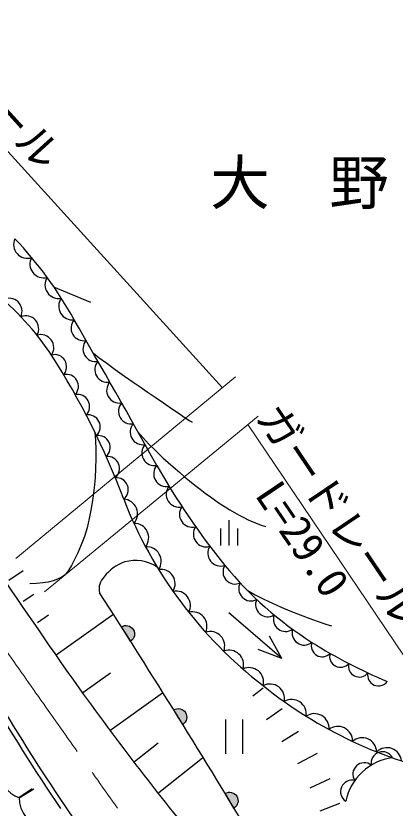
# Model space of a CAD drawing. Units: millimetres, scale not verified. Extents: x 40000 to 680000, y 20000 to 380000.
# Drawn here: x 130026 to 152313, y 271733 to 318284 of the extents above; entities that cross this region are included whole.
import ezdxf
from ezdxf.enums import TextEntityAlignment as Align

# ---------------------------------------------------------------- set-up
doc = ezdxf.new("R2010")
doc.units = ezdxf.units.MM
doc.header["$LTSCALE"] = 1000
doc.linetypes.add('CHAIN', pattern=[18.5, 12, -1.5, 3.5, -1.5])
for name, color, linetype, lineweight in [('M-BGD', 7, 'Continuous', 25), ('M-BMK', 2, 'CHAIN', 13), ('M-STR-HTXT', 7, 'Continuous', 13)]:
    doc.layers.add(name, color=color, linetype=linetype, lineweight=lineweight)
doc.layers.add('M-BMK-HTXT', color=7, linetype='Continuous')
doc.styles.add('ＭＳ ゴシック', font='')
doc.styles.get('ＭＳ ゴシック').set_extended_font_data('MS Gothic')

msp = doc.modelspace()

# ---------------------------------------------------------------- hatches: boundary and pattern name
at = {"layer": 'M-BGD'}
for points in [[(136234, 282385, -0.99999), (136770, 281540)], [(139304, 277505, -1), (139832, 276656)], [(142325, 272595, -0.99999), (142844, 271741)]]:
    msp.add_hatch(color=256, dxfattribs=at).paths.add_polyline_path(points)

# ---------------------------------------------------------------- linework, layer by layer
for p, q in [((132233, 302359), (134412, 301459)), ((142567, 287159), (142567, 288659)), ((142067, 287159), (142067, 288159)), ((143067, 287159), (143067, 288159)), ((129623, 285128), (130452, 285687)), ((130461, 283888), (131091, 284313)), ((131299, 282648), (131953, 283090)), ((132388, 280739), (135775, 283155)), ((145662, 280526), (142547, 283217)), ((145662, 280526), (144931, 281835)), ((145662, 280526), (144260, 281059)), ((133972, 278520), (135590, 279675)), ((135555, 276300), (138644, 278504)), ((143954, 278326), (144549, 278811)), ((144757, 276943), (145667, 277592)), ((142348, 276932), (142348, 274932)), ((143348, 276932), (143348, 274932)), ((145660, 275644), (146635, 276250)), ((136989, 274476), (138383, 275572)), ((138422, 272652), (141003, 274680)), ((146602, 274355), (147748, 274969)), ((147311, 272928), (148493, 273468)), ((130979, 272873), (130222, 272361)), ((130231, 272346), (131084, 272873)), ((149048, 272001), (147891, 271553))]:
    msp.add_line(p, q, dxfattribs=at)
for points in [[(134582, 298457), (134930, 298190), (135364, 297870), (135866, 297510), (136412, 297123), (136984, 296723), (137323, 296488), (137742, 296199), (138211, 295878), (138700, 295545), (139179, 295219), (139617, 294922), (139983, 294675), (140248, 294498), (140382, 294411), (140353, 294435)], [(134662, 293826), (134705, 293324), (134727, 292800), (134730, 292258), (134714, 291705), (134678, 291144), (134622, 290559), (134547, 289948), (134452, 289334), (134340, 288742), (134210, 288196), (134054, 287686), (133873, 287196), (133677, 286741), (133481, 286336), (133298, 285997), (133141, 285736), (133003, 285543), (132861, 285399), (132693, 285284), (132479, 285178), (132220, 285084), (131931, 285016), (131608, 284968), (131246, 284938), (130841, 284921)], [(137184, 293870), (137480, 293518), (137828, 293139), (138223, 292739), (138659, 292324), (139129, 291901), (139382, 291681), (139654, 291448), (139940, 291208), (140237, 290963), (140541, 290718), (140848, 290475), (141156, 290240), (141459, 290015), (141756, 289805), (142040, 289613), (142318, 289435), (142595, 289265), (142871, 289104), (143144, 288951), (143414, 288809), (143680, 288677), (143942, 288556), (144198, 288448), (144448, 288353), (144692, 288272)], [(143625, 284535), (144097, 284274), (144595, 284021), (145105, 283777), (145618, 283546), (146120, 283329), (146730, 283086), (147456, 282814), (148120, 282577), (148548, 282436), (148564, 282456)]]:
    msp.add_lwpolyline(points, dxfattribs=at)
for points in [[(136234, 282385, -0.99999), (136770, 281540)], [(139304, 277505, -1), (139832, 276656)], [(142325, 272595, -0.99999), (142844, 271741)]]:
    msp.add_lwpolyline(points, format="xyb", close=True, dxfattribs=at)
for centre, radius, start, end in [((130701, 304847), 804, 154.7135, 288.4853), ((113105, 289225), 23226, 28.8319, 43.4233), ((118379, 289218), 16501, 33.6248, 68.7189), ((131659, 303696), 804, 151.0656, 284.8374), ((132542, 302486), 804, 147.4178, 281.1896), ((129626, 300930), 763, 335.0531, 117.2638), ((133347, 301222), 804, 143.7699, 277.5417), ((130607, 299902), 763, 330.0396, 112.2503), ((134014, 299938), 744, 139.0424, 280.736), ((-508330, -69265), 740646, 29.18275, 29.94357), ((131494, 298792), 763, 325.0262, 107.2369), ((134713, 298719), 744, 138.9337, 280.6273), ((132303, 297672), 708, 318.3888, 105.1021), ((93915, 273921), 45350, 20.6069, 32.6023), ((135410, 297498), 744, 138.825, 280.5186), ((132996, 296513), 708, 316.6752, 103.3885), ((136105, 296277), 744, 138.7164, 280.41), ((133654, 295334), 708, 314.9615, 101.6749), ((136797, 295054), 744, 138.6077, 280.3013), ((134277, 294137), 708, 313.2479, 99.9612), ((137487, 293829), 744, 138.499, 280.1926), ((134863, 292921), 708, 311.5343, 98.2476), ((138174, 292603), 744, 138.3903, 280.0839), ((135413, 291688), 708, 309.8207, 96.534), ((138879, 291384), 754, 139.6852, 281.3104), ((176134, 313326), 43490, 209.5602, 218.9356), ((135926, 290439), 708, 308.1071, 94.8204), ((139617, 290176), 754, 141.5602, 283.1855), ((160149, 299142), 25525, 201.2717, 232.3538), ((136331, 289032), 850, 318.168, 87.8289), ((140394, 288994), 754, 143.4353, 285.0605), ((136983, 287616), 850, 321.6216, 91.2825), ((141209, 287838), 754, 145.3104, 286.9356), ((841358, 770822), 861891, 214.08931, 214.68439), ((137719, 286241), 850, 325.0752, 94.736), ((142062, 286709), 754, 147.1855, 288.8107), ((137304, 283718), 2635, 109.6635, 142.3912), ((137041, 283936), 2348, 56.8005, 105.4081), ((142911, 285616), 715, 147.942, 294.6974), ((159143, 299885), 21828, 219.52, 237.5173), ((138537, 284914), 850, 328.5287, 98.1896), ((135871, 284635), 952, 133.4685, 194.8028), ((143839, 284625), 715, 151.5414, 298.2969), ((139434, 283638), 850, 331.9823, 101.6432), ((-352285, -28370), 578981, 30.98534, 32.69681), ((144827, 283694), 715, 155.1409, 301.8963), ((140405, 282418), 850, 335.4359, 105.0967), ((145872, 282827), 715, 158.7404, 305.4958), ((141448, 281259), 850, 338.8894, 108.5503), ((146969, 282028), 715, 162.3398, 309.0953), ((148023, 281263), 638, 160.8055, 317.0867), ((162961, 306071), 29096, 237.7169, 247.5504), ((142560, 280165), 850, 342.343, 112.0039), ((149101, 280645), 638, 163.2639, 319.5451), ((273534, 378980), 171992, 214.98813, 219.21854), ((143735, 279140), 850, 345.7966, 115.4574), ((150204, 280074), 638, 165.7223, 322.0034), ((151331, 279551), 638, 168.1806, 324.4618), ((160859, 299221), 26027, 231.2217, 258.527), ((144954, 278168), 859, 348.4916, 117.365), ((235818, 341514), 124564, 210.33776, 214.08553), ((235818, 341514), 124264, 210.33684, 214.08563), ((146235, 277259), 859, 351.9047, 120.7781), ((147569, 276427), 859, 355.3179, 124.1913), ((148949, 275676), 859, 358.7311, 127.6045), ((150372, 275009), 859, 2.1442, 131.0176), ((151832, 274427), 859, 5.5574, 134.4308), ((152575, 271501), 3218, 97.4473, 168.6142), ((151567, 274379), 669, 27.9254, 190.6915), ((150495, 273730), 669, 51.6477, 214.4138), ((130641, 273734), 1446, 166.2468, 253.5467), ((149774, 272705), 669, 75.37, 238.1361), ((132118, 272350), 1896, 179.6935, 255.4647), ((330994, 405476), 238936, 213.99791, 215.91912)]:
    msp.add_arc(centre, radius, start, end, dxfattribs=at)
at = {"layer": 'M-BMK'}
msp.add_arc((1181509, 1017257), 1284094, 214.77436, 215.49164, dxfattribs=at)
at = {"layer": 'M-STR-HTXT'}
for p, q in [((130029, 286410), (142928, 297071)), ((131714, 284445), (144260, 294761)), ((143659, 294267), (159428, 270882))]:
    msp.add_line(p, q, dxfattribs=at)
msp.add_lwpolyline([(81543, 333135), (101456, 330798), (109177, 328608), (119107, 321835), (142160, 296437)], dxfattribs=at)

# ---------------------------------------------------------------- texts
at = {"layer": 'M-BMK-HTXT', "style": 'ＭＳ ゴシック'}
msp.add_text('大\u3000野', height=2566, dxfattribs=at).set_placement((146693, 306434), align=Align.BOTTOM_CENTER)
at = {"layer": 'M-STR-HTXT', "style": 'ＭＳ ゴシック'}
for s, rotation, p in [('ガードレール', 312.228, (126075, 314233)), ('ガードレール', 303.993, (147815, 288184)), ('L=29.0', 303.993, (145659, 286730))]:
    msp.add_text(s, height=1833, rotation=rotation, dxfattribs=at).set_placement(p, align=Align.BOTTOM_CENTER)

doc.saveas('drawing.dxf')
